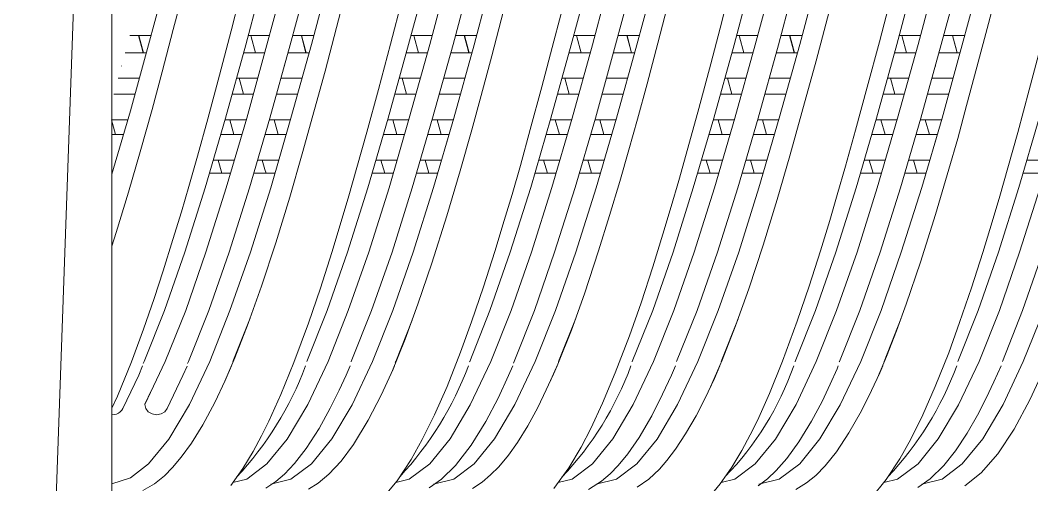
# Model space of a CAD drawing. Header units: millimetres. Extents: x 4229 to 8429, y -1187 to 1783.
# Drawn here: x 6416.81 to 6461.32, y -443.54 to -423.1 of the extents above; entities that cross this region are included whole.
import ezdxf

# ---------------------------------------------------------------- set-up
doc = ezdxf.new("R2010")
doc.units = ezdxf.units.MM

msp = doc.modelspace()

# ---------------------------------------------------------------- linework, layer by layer
at = {"linetype": 'Continuous', "lineweight": 5}
for p, q in [((6422.735, -319.838), (6416.807, -489.592)), ((6420.843, -417.422), (6420.843, -429.879)), ((6423.349, -420.832), (6422.458, -424.175)), ((6427.626, -420.832), (6426.735, -424.175)), ((6428.557, -420.832), (6427.666, -424.175)), ((6429.58, -420.832), (6428.689, -424.175)), ((6430.515, -420.828), (6429.624, -424.17)), ((6434.792, -420.828), (6433.9, -424.17)), ((6435.723, -420.828), (6434.831, -424.17)), ((6436.746, -420.828), (6435.855, -424.17)), ((6437.681, -420.823), (6436.778, -424.179)), ((6441.958, -420.823), (6441.055, -424.179)), ((6442.889, -420.823), (6441.986, -424.179)), ((6443.912, -420.823), (6443.009, -424.179)), ((6444.835, -420.832), (6443.944, -424.175)), ((6449.112, -420.832), (6448.22, -424.175)), ((6450.043, -420.832), (6449.151, -424.175)), ((6451.066, -420.832), (6450.174, -424.175)), ((6452.001, -420.828), (6451.109, -424.17)), ((6456.277, -420.828), (6455.386, -424.17)), ((6457.208, -420.828), (6456.317, -424.17)), ((6458.232, -420.828), (6457.34, -424.17)), ((6459.166, -420.823), (6458.263, -424.179)), ((6424.078, -421.434), (6423.542, -423.5)), ((6431.268, -421.345), (6430.732, -423.417)), ((6459.965, -421.156), (6459.422, -423.235)), ((6426.089, -423.561), (6426.593, -421.61)), ((6447.605, -423.442), (6448.011, -421.869)), ((6433.101, -424.151), (6433.616, -422.17)), ((6440.293, -424.019), (6440.814, -422.024)), ((6445.396, -422.081), (6444.871, -424.102)), ((6452.532, -422.205), (6451.829, -424.88)), ((6454.614, -424.049), (6455.127, -422.071)), ((6438.08, -422.688), (6437.557, -424.67)), ((6459.422, -423.235), (6458.909, -425.17)), ((6423.542, -423.5), (6423.051, -425.373)), ((6425.578, -425.519), (6426.089, -423.561)), ((6430.732, -423.417), (6430.222, -425.334)), ((6447.196, -425.018), (6447.605, -423.442)), ((6421.631, -423.777), (6422.559, -423.777)), ((6421.631, -423.777), (6422.555, -423.777)), ((6422.458, -424.175), (6421.656, -427.087)), ((6422.018, -423.777), (6422.145, -424.254)), ((6422.022, -423.777), (6422.226, -424.526)), ((6426.735, -424.175), (6425.843, -427.402)), ((6427.666, -424.175), (6426.774, -427.402)), ((6426.837, -423.777), (6427.767, -423.777)), ((6426.97, -423.835), (6426.955, -423.777)), ((6427.16, -424.526), (6426.97, -423.835)), ((6428.689, -424.175), (6427.798, -427.402)), ((6429.624, -424.17), (6428.721, -427.411)), ((6428.792, -423.777), (6429.72, -423.777)), ((6428.792, -423.777), (6429.716, -423.777)), ((6429.178, -423.777), (6429.306, -424.254)), ((6429.183, -423.777), (6429.387, -424.526)), ((6432.569, -426.149), (6433.101, -424.151)), ((6433.9, -424.17), (6432.997, -427.411)), ((6434.831, -424.17), (6433.929, -427.411)), ((6434.005, -423.777), (6434.936, -423.777)), ((6434.139, -423.835), (6434.123, -423.777)), ((6434.329, -424.526), (6434.139, -423.835)), ((6435.855, -424.17), (6434.952, -427.411)), ((6436.778, -424.179), (6435.887, -427.406)), ((6435.96, -423.777), (6436.885, -423.777)), ((6435.961, -423.777), (6436.889, -423.777)), ((6436.347, -423.777), (6436.474, -424.254)), ((6436.351, -423.777), (6436.556, -424.526)), ((6439.762, -426.022), (6440.293, -424.019)), ((6441.055, -424.179), (6440.163, -427.406)), ((6441.986, -424.179), (6441.094, -427.406)), ((6441.163, -423.777), (6442.093, -423.777)), ((6441.296, -423.835), (6441.281, -423.777)), ((6441.486, -424.526), (6441.296, -423.835)), ((6443.009, -424.179), (6442.117, -427.406)), ((6443.944, -424.175), (6443.052, -427.402)), ((6443.118, -423.777), (6444.046, -423.777)), ((6443.118, -423.777), (6444.042, -423.777)), ((6443.505, -423.777), (6443.632, -424.254)), ((6443.509, -423.777), (6443.713, -424.526)), ((6444.871, -424.102), (6444.398, -425.89)), ((6448.22, -424.175), (6447.329, -427.402)), ((6449.151, -424.175), (6448.26, -427.402)), ((6448.323, -423.777), (6449.253, -423.777)), ((6448.456, -423.835), (6448.44, -423.777)), ((6448.646, -424.526), (6448.456, -423.835)), ((6450.174, -424.175), (6449.283, -427.402)), ((6451.109, -424.17), (6450.206, -427.411)), ((6450.277, -423.777), (6451.202, -423.777)), ((6450.278, -423.777), (6451.206, -423.777)), ((6450.664, -423.777), (6450.791, -424.254)), ((6450.668, -423.777), (6450.873, -424.526)), ((6454.083, -426.045), (6454.614, -424.049)), ((6455.386, -424.17), (6454.483, -427.411)), ((6456.317, -424.17), (6455.414, -427.411)), ((6455.49, -423.777), (6456.421, -423.777)), ((6455.624, -423.835), (6455.608, -423.777)), ((6455.814, -424.526), (6455.624, -423.835)), ((6457.34, -424.17), (6456.437, -427.411)), ((6458.263, -424.179), (6457.372, -427.406)), ((6457.445, -423.777), (6458.37, -423.777)), ((6457.446, -423.777), (6458.374, -423.777)), ((6457.832, -423.777), (6457.959, -424.254)), ((6457.836, -423.777), (6458.041, -424.526)), ((6461.208, -426.167), (6461.735, -424.182)), ((6422.355, -424.526), (6421.427, -424.526)), ((6422.349, -424.526), (6421.429, -424.526)), ((6422.145, -424.254), (6422.219, -424.526)), ((6427.561, -424.526), (6426.634, -424.526)), ((6429.516, -424.526), (6428.588, -424.526)), ((6429.51, -424.526), (6428.59, -424.526)), ((6429.306, -424.254), (6429.38, -424.526)), ((6434.729, -424.526), (6433.802, -424.526)), ((6436.684, -424.526), (6435.757, -424.526)), ((6436.679, -424.526), (6435.758, -424.526)), ((6436.474, -424.254), (6436.549, -424.526)), ((6441.887, -424.526), (6440.96, -424.526)), ((6443.842, -424.526), (6442.914, -424.526)), ((6443.836, -424.526), (6442.916, -424.526)), ((6443.632, -424.254), (6443.706, -424.526)), ((6449.046, -424.526), (6448.119, -424.526)), ((6451.001, -424.526), (6450.074, -424.526)), ((6450.996, -424.526), (6450.075, -424.526)), ((6450.791, -424.254), (6450.866, -424.526)), ((6456.214, -424.526), (6455.287, -424.526)), ((6458.169, -424.526), (6457.242, -424.526)), ((6458.164, -424.526), (6457.243, -424.526)), ((6457.959, -424.254), (6458.034, -424.526)), ((6437.557, -424.67), (6437.089, -426.412)), ((6446.67, -426.987), (6447.196, -425.018)), ((6451.829, -424.88), (6451.209, -427.162)), ((6421.265, -425.117), (6421.265, -425.107)), ((6423.051, -425.373), (6422.606, -427.02)), ((6425.061, -427.44), (6425.578, -425.519)), ((6428.426, -425.117), (6428.426, -425.107)), ((6430.222, -425.334), (6429.759, -427.033)), ((6435.595, -425.117), (6435.595, -425.107)), ((6442.752, -425.117), (6442.752, -425.107)), ((6449.912, -425.117), (6449.912, -425.107)), ((6457.08, -425.117), (6457.08, -425.107)), ((6458.909, -425.17), (6458.455, -426.855)), ((6421.117, -425.652), (6422.047, -425.652)), ((6421.265, -425.652), (6422.04, -425.652)), ((6426.323, -425.652), (6427.25, -425.652)), ((6426.444, -425.652), (6426.636, -426.354)), ((6428.278, -425.652), (6429.208, -425.652)), ((6428.426, -425.652), (6429.201, -425.652)), ((6433.492, -425.652), (6434.419, -425.652)), ((6433.612, -425.652), (6433.805, -426.354)), ((6435.446, -425.652), (6436.376, -425.652)), ((6435.595, -425.652), (6436.37, -425.652)), ((6440.649, -425.652), (6441.576, -425.652)), ((6440.77, -425.652), (6440.962, -426.354)), ((6442.604, -425.652), (6443.534, -425.652)), ((6442.752, -425.652), (6443.527, -425.652)), ((6444.398, -425.89), (6443.972, -427.453)), ((6447.809, -425.652), (6448.736, -425.652)), ((6447.93, -425.652), (6448.122, -426.354)), ((6449.763, -425.652), (6450.693, -425.652)), ((6449.912, -425.652), (6450.687, -425.652)), ((6454.977, -425.652), (6455.904, -425.652)), ((6455.097, -425.652), (6455.29, -426.354)), ((6456.931, -425.652), (6457.861, -425.652)), ((6457.08, -425.652), (6457.855, -425.652)), ((6421.855, -426.354), (6420.921, -426.354)), ((6421.847, -426.354), (6421.265, -426.354)), ((6427.057, -426.354), (6426.128, -426.354)), ((6429.016, -426.354), (6428.082, -426.354)), ((6429.008, -426.354), (6428.426, -426.354)), ((6432.057, -428.025), (6432.569, -426.149)), ((6434.225, -426.354), (6433.297, -426.354)), ((6436.184, -426.354), (6435.251, -426.354)), ((6436.177, -426.354), (6435.595, -426.354)), ((6437.089, -426.412), (6436.679, -427.917)), ((6439.253, -427.914), (6439.762, -426.022)), ((6441.383, -426.354), (6440.454, -426.354)), ((6443.342, -426.354), (6442.408, -426.354)), ((6443.334, -426.354), (6442.752, -426.354)), ((6448.542, -426.354), (6447.614, -426.354)), ((6450.502, -426.354), (6449.568, -426.354)), ((6450.494, -426.354), (6449.912, -426.354)), ((6453.566, -427.941), (6454.083, -426.045)), ((6455.71, -426.354), (6454.782, -426.354)), ((6457.669, -426.354), (6456.736, -426.354)), ((6457.662, -426.354), (6457.08, -426.354)), ((6460.706, -428.032), (6461.208, -426.167)), ((6458.455, -426.855), (6458.06, -428.298)), ((6421.656, -427.087), (6420.843, -429.879)), ((6422.606, -427.02), (6422.083, -428.886)), ((6429.759, -427.033), (6429.216, -428.975)), ((6446.19, -428.726), (6446.67, -426.987)), ((6451.209, -427.162), (6450.674, -429.07)), ((6421.001, -428.123), (6420.82, -427.48)), ((6420.843, -427.48), (6421.534, -427.48)), ((6421.265, -427.48), (6421.527, -427.48)), ((6424.604, -429.082), (6425.061, -427.44)), ((6425.843, -427.402), (6424.94, -430.471)), ((6425.816, -427.48), (6426.739, -427.48)), ((6426.774, -427.402), (6425.871, -430.471)), ((6426.213, -428.123), (6426.028, -427.48)), ((6427.798, -427.402), (6426.895, -430.471)), ((6427.769, -427.48), (6428.695, -427.48)), ((6428.721, -427.411), (6427.829, -430.467)), ((6428.162, -428.123), (6427.98, -427.48)), ((6428.426, -427.48), (6428.688, -427.48)), ((6432.997, -427.411), (6432.106, -430.467)), ((6432.984, -427.48), (6433.908, -427.48)), ((6433.929, -427.411), (6433.037, -430.467)), ((6433.382, -428.123), (6433.197, -427.48)), ((6434.952, -427.411), (6434.06, -430.467)), ((6434.938, -427.48), (6435.863, -427.48)), ((6435.887, -427.406), (6434.995, -430.463)), ((6435.33, -428.123), (6435.149, -427.48)), ((6435.595, -427.48), (6435.856, -427.48)), ((6440.163, -427.406), (6439.272, -430.463)), ((6440.142, -427.48), (6441.065, -427.48)), ((6441.094, -427.406), (6440.203, -430.463)), ((6440.539, -428.123), (6440.354, -427.48)), ((6442.117, -427.406), (6441.226, -430.463)), ((6442.095, -427.48), (6443.021, -427.48)), ((6443.052, -427.402), (6442.149, -430.471)), ((6442.488, -428.123), (6442.306, -427.48)), ((6442.752, -427.48), (6443.014, -427.48)), ((6443.972, -427.453), (6443.591, -428.808)), ((6447.329, -427.402), (6446.426, -430.471)), ((6447.301, -427.48), (6448.225, -427.48)), ((6448.26, -427.402), (6447.357, -430.471)), ((6447.699, -428.123), (6447.514, -427.48)), ((6449.283, -427.402), (6448.38, -430.471)), ((6449.255, -427.48), (6450.181, -427.48)), ((6450.206, -427.411), (6449.315, -430.467)), ((6449.647, -428.123), (6449.466, -427.48)), ((6449.912, -427.48), (6450.174, -427.48)), ((6454.483, -427.411), (6453.592, -430.467)), ((6454.469, -427.48), (6455.393, -427.48)), ((6455.414, -427.411), (6454.523, -430.467)), ((6454.867, -428.123), (6454.682, -427.48)), ((6456.437, -427.411), (6455.546, -430.467)), ((6456.423, -427.48), (6457.348, -427.48)), ((6457.372, -427.406), (6456.481, -430.463)), ((6456.815, -428.123), (6456.634, -427.48)), ((6457.08, -427.48), (6457.341, -427.48)), ((6461.649, -427.406), (6460.757, -430.463)), ((6421.347, -428.123), (6420.843, -428.123)), ((6421.342, -428.123), (6421.265, -428.123)), ((6426.553, -428.123), (6425.637, -428.123)), ((6428.508, -428.123), (6427.59, -428.123)), ((6428.503, -428.123), (6428.426, -428.123)), ((6431.622, -429.58), (6432.057, -428.025)), ((6433.722, -428.123), (6432.805, -428.123)), ((6435.676, -428.123), (6434.759, -428.123)), ((6435.672, -428.123), (6435.595, -428.123)), ((6436.679, -427.917), (6436.168, -429.732)), ((6438.815, -429.493), (6439.253, -427.914)), ((6440.879, -428.123), (6439.963, -428.123)), ((6442.834, -428.123), (6441.916, -428.123)), ((6442.829, -428.123), (6442.752, -428.123)), ((6448.039, -428.123), (6447.122, -428.123)), ((6449.993, -428.123), (6449.076, -428.123)), ((6449.989, -428.123), (6449.912, -428.123)), ((6453.125, -429.52), (6453.566, -427.941)), ((6455.207, -428.123), (6454.29, -428.123)), ((6457.161, -428.123), (6456.244, -428.123)), ((6457.157, -428.123), (6457.08, -428.123)), ((6460.274, -429.587), (6460.706, -428.032)), ((6421.265, -428.425), (6421.265, -428.434)), ((6428.426, -428.425), (6428.426, -428.434)), ((6435.595, -428.425), (6435.595, -428.434)), ((6442.752, -428.425), (6442.752, -428.434)), ((6449.912, -428.425), (6449.912, -428.434)), ((6457.08, -428.425), (6457.08, -428.434)), ((6458.06, -428.298), (6457.676, -429.653)), ((6422.083, -428.886), (6421.566, -430.663)), ((6424.221, -430.421), (6424.604, -429.082)), ((6429.216, -428.975), (6428.664, -430.889)), ((6443.591, -428.808), (6443.189, -430.198)), ((6445.784, -430.154), (6446.19, -428.726)), ((6450.674, -429.07), (6450.122, -430.982)), ((6425.303, -429.249), (6426.228, -429.249)), ((6425.511, -429.249), (6425.683, -429.823)), ((6427.258, -429.249), (6428.181, -429.249)), ((6427.459, -429.249), (6427.577, -429.663)), ((6432.472, -429.249), (6433.397, -429.249)), ((6432.68, -429.249), (6432.851, -429.823)), ((6434.427, -429.249), (6435.349, -429.249)), ((6434.628, -429.249), (6434.746, -429.663)), ((6438.448, -430.77), (6438.815, -429.493)), ((6439.629, -429.249), (6440.554, -429.249)), ((6439.838, -429.249), (6440.009, -429.823)), ((6441.584, -429.249), (6442.507, -429.249)), ((6441.785, -429.249), (6441.903, -429.663)), ((6446.789, -429.249), (6447.714, -429.249)), ((6446.997, -429.249), (6447.168, -429.823)), ((6448.744, -429.249), (6449.666, -429.249)), ((6448.945, -429.249), (6449.063, -429.663)), ((6452.763, -430.789), (6453.125, -429.52)), ((6453.957, -429.249), (6454.882, -429.249)), ((6454.165, -429.249), (6454.336, -429.823)), ((6455.912, -429.249), (6456.834, -429.249)), ((6456.113, -429.249), (6456.231, -429.663)), ((6461.113, -429.249), (6462.038, -429.249)), ((6420.843, -429.879), (6420.843, -433.189)), ((6426.062, -429.823), (6425.133, -429.823)), ((6428.013, -429.823), (6427.087, -429.823)), ((6427.577, -429.663), (6427.626, -429.823)), ((6431.267, -430.827), (6431.622, -429.58)), ((6433.231, -429.823), (6432.301, -429.823)), ((6435.181, -429.823), (6434.256, -429.823)), ((6434.746, -429.663), (6434.794, -429.823)), ((6436.168, -429.732), (6435.579, -431.713)), ((6440.388, -429.823), (6439.459, -429.823)), ((6442.339, -429.823), (6441.413, -429.823)), ((6441.903, -429.663), (6441.952, -429.823)), ((6447.548, -429.823), (6446.618, -429.823)), ((6449.498, -429.823), (6448.573, -429.823)), ((6449.063, -429.663), (6449.111, -429.823)), ((6454.716, -429.823), (6453.786, -429.823)), ((6456.666, -429.823), (6455.741, -429.823)), ((6456.231, -429.663), (6456.279, -429.823)), ((6457.676, -429.653), (6457.086, -431.643)), ((6459.912, -430.846), (6460.274, -429.587)), ((6461.872, -429.823), (6460.943, -429.823)), ((6423.897, -431.525), (6424.221, -430.421)), ((6443.189, -430.198), (6442.743, -431.692)), ((6445.45, -431.298), (6445.784, -430.154)), ((6421.566, -430.663), (6421.029, -432.435)), ((6424.94, -430.471), (6424.049, -433.305)), ((6425.871, -430.471), (6424.98, -433.305)), ((6426.895, -430.471), (6426.003, -433.305)), ((6427.829, -430.467), (6426.938, -433.301)), ((6428.664, -430.889), (6428.053, -432.895)), ((6430.935, -431.961), (6431.267, -430.827)), ((6432.106, -430.467), (6431.215, -433.301)), ((6433.037, -430.467), (6432.146, -433.301)), ((6434.06, -430.467), (6433.169, -433.301)), ((6434.995, -430.463), (6434.092, -433.308)), ((6438.11, -431.91), (6438.448, -430.77)), ((6439.272, -430.463), (6438.369, -433.308)), ((6440.203, -430.463), (6439.3, -433.308)), ((6441.226, -430.463), (6440.323, -433.308)), ((6442.149, -430.471), (6441.258, -433.305)), ((6446.426, -430.471), (6445.535, -433.305)), ((6447.357, -430.471), (6446.466, -433.305)), ((6448.38, -430.471), (6447.489, -433.305)), ((6449.315, -430.467), (6448.424, -433.301)), ((6452.435, -431.911), (6452.763, -430.789)), ((6453.592, -430.467), (6452.7, -433.301)), ((6454.523, -430.467), (6453.631, -433.301)), ((6455.546, -430.467), (6454.654, -433.301)), ((6456.481, -430.463), (6455.578, -433.308)), ((6459.576, -431.977), (6459.912, -430.846)), ((6460.757, -430.463), (6459.854, -433.308)), ((6461.688, -430.463), (6460.785, -433.308)), ((6445.084, -432.519), (6445.45, -431.298)), ((6450.122, -430.982), (6449.504, -433.004)), ((6423.529, -432.747), (6423.897, -431.525)), ((6435.579, -431.713), (6434.924, -433.783)), ((6442.743, -431.692), (6442.259, -433.251)), ((6457.086, -431.643), (6456.421, -433.748)), ((6430.52, -433.322), (6430.935, -431.961)), ((6437.693, -433.269), (6438.11, -431.91)), ((6452.027, -433.251), (6452.435, -431.911)), ((6459.161, -433.325), (6459.576, -431.977)), ((6421.029, -432.435), (6420.841, -433.034)), ((6444.642, -433.952), (6445.084, -432.519)), ((6420.843, -433.032), (6420.843, -440.18)), ((6423.101, -434.126), (6423.529, -432.747)), ((6428.053, -432.895), (6427.425, -434.806)), ((6449.504, -433.004), (6448.872, -434.919)), ((6424.049, -433.305), (6423.158, -435.867)), ((6424.98, -433.305), (6424.089, -435.867)), ((6426.003, -433.305), (6425.112, -435.867)), ((6426.938, -433.301), (6426.035, -435.874)), ((6430.017, -434.883), (6430.52, -433.322)), ((6431.215, -433.301), (6430.312, -435.874)), ((6432.146, -433.301), (6431.243, -435.874)), ((6433.169, -433.301), (6432.266, -435.874)), ((6434.092, -433.308), (6433.201, -435.87)), ((6437.194, -434.826), (6437.693, -433.269)), ((6438.369, -433.308), (6437.477, -435.87)), ((6439.3, -433.308), (6438.409, -435.87)), ((6440.323, -433.308), (6439.432, -435.87)), ((6441.258, -433.305), (6440.367, -435.867)), ((6442.259, -433.251), (6441.637, -435.14)), ((6445.535, -433.305), (6444.643, -435.867)), ((6446.466, -433.305), (6445.574, -435.867)), ((6447.489, -433.305), (6446.597, -435.867)), ((6448.424, -433.301), (6447.521, -435.874)), ((6451.532, -434.795), (6452.027, -433.251)), ((6452.7, -433.301), (6451.797, -435.874)), ((6453.631, -433.301), (6452.728, -435.874)), ((6454.654, -433.301), (6453.752, -435.874)), ((6455.578, -433.308), (6454.686, -435.87)), ((6458.666, -434.868), (6459.161, -433.325)), ((6459.854, -433.308), (6458.963, -435.87)), ((6460.785, -433.308), (6459.894, -435.87)), ((6461.809, -433.308), (6460.917, -435.87)), ((6434.924, -433.783), (6434.31, -435.597)), ((6444.126, -435.535), (6444.642, -433.952)), ((6456.421, -433.748), (6455.797, -435.594)), ((6422.706, -435.339), (6423.101, -434.126)), ((6427.425, -434.806), (6426.84, -436.45)), ((6429.49, -436.423), (6430.017, -434.883)), ((6436.671, -436.372), (6437.194, -434.826)), ((6451.002, -436.347), (6451.532, -434.795)), ((6458.147, -436.4), (6458.666, -434.868)), ((6422.239, -436.688), (6422.706, -435.339)), ((6441.637, -435.14), (6441.062, -436.733)), ((6448.872, -434.919), (6448.287, -436.553)), ((6434.31, -435.597), (6433.749, -437.132)), ((6443.617, -436.985), (6444.126, -435.535)), ((6455.797, -435.594), (6455.373, -436.769)), ((6423.158, -435.867), (6422.255, -438.123)), ((6424.089, -435.867), (6423.186, -438.123)), ((6425.112, -435.867), (6424.209, -438.123)), ((6426.035, -435.874), (6425.144, -438.12)), ((6426.926, -436.208), (6426.167, -438.12)), ((6430.312, -435.874), (6429.42, -438.12)), ((6431.243, -435.874), (6430.351, -438.12)), ((6432.266, -435.874), (6431.375, -438.12)), ((6433.201, -435.87), (6432.309, -438.117)), ((6437.477, -435.87), (6436.586, -438.117)), ((6438.409, -435.87), (6437.517, -438.117)), ((6439.432, -435.87), (6438.54, -438.117)), ((6440.367, -435.867), (6439.464, -438.123)), ((6444.643, -435.867), (6443.74, -438.123)), ((6445.574, -435.867), (6444.671, -438.123)), ((6446.597, -435.867), (6445.694, -438.123)), ((6447.521, -435.874), (6446.629, -438.12)), ((6451.797, -435.874), (6450.906, -438.12)), ((6452.728, -435.874), (6451.837, -438.12)), ((6453.752, -435.874), (6452.86, -438.12)), ((6454.686, -435.87), (6453.795, -438.117)), ((6455.573, -436.215), (6454.818, -438.117)), ((6458.963, -435.87), (6458.072, -438.117)), ((6459.894, -435.87), (6459.003, -438.117)), ((6460.917, -435.87), (6460.026, -438.117)), ((6461.852, -435.867), (6460.949, -438.123)), ((6426.84, -436.45), (6426.255, -437.956)), ((6428.85, -438.157), (6429.49, -436.423)), ((6434.053, -436.301), (6433.333, -438.117)), ((6436.187, -437.712), (6436.671, -436.372)), ((6441.237, -436.249), (6440.487, -438.123)), ((6448.401, -436.234), (6447.652, -438.12)), ((6448.287, -436.553), (6447.702, -438.051)), ((6450.358, -438.098), (6451.002, -436.347)), ((6457.667, -437.729), (6458.147, -436.4)), ((6421.697, -438.138), (6422.239, -436.688)), ((6441.062, -436.733), (6440.461, -438.24)), ((6442.993, -438.617), (6443.617, -436.985)), ((6455.373, -436.769), (6454.931, -437.899)), ((6433.749, -437.132), (6433.157, -438.581)), ((6426.255, -437.956), (6425.817, -438.986)), ((6435.591, -439.215), (6436.187, -437.712)), ((6454.931, -437.899), (6454.527, -438.84)), ((6457.073, -439.223), (6457.667, -437.729)), ((6421.083, -439.636), (6421.697, -438.138)), ((6422.025, -438.716), (6422.195, -438.314)), ((6422.255, -438.123), (6422.219, -438.2)), ((6423.186, -438.123), (6422.294, -440.016)), ((6423.969, -438.738), (6424.147, -438.317)), ((6424.209, -438.123), (6424.172, -438.202)), ((6425.144, -438.12), (6424.252, -440.014)), ((6425.83, -438.959), (6426.111, -438.311)), ((6428.28, -439.567), (6428.85, -438.157)), ((6430.351, -438.12), (6429.46, -440.014)), ((6431.148, -438.713), (6431.319, -438.31)), ((6431.375, -438.12), (6431.37, -438.129)), ((6432.309, -438.117), (6431.407, -440.019)), ((6432.689, -439.598), (6433.216, -438.453)), ((6433.216, -438.453), (6433.276, -438.304)), ((6433.333, -438.117), (6433.31, -438.165)), ((6436.586, -438.117), (6436.581, -438.129)), ((6437.517, -438.117), (6436.614, -440.019)), ((6438.297, -438.739), (6438.484, -438.301)), ((6438.54, -438.117), (6438.509, -438.184)), ((6439.464, -438.123), (6438.572, -440.016)), ((6440.461, -438.24), (6440.09, -439.081)), ((6440.275, -438.676), (6440.431, -438.314)), ((6443.74, -438.123), (6443.735, -438.135)), ((6444.671, -438.123), (6443.78, -440.016)), ((6445.465, -438.716), (6445.639, -438.314)), ((6446.629, -438.12), (6445.738, -440.014)), ((6447.702, -438.051), (6447.184, -439.235)), ((6447.358, -438.864), (6447.597, -438.312)), ((6449.785, -439.522), (6450.358, -438.098)), ((6450.906, -438.12), (6450.904, -438.125)), ((6451.837, -438.12), (6450.946, -440.014)), ((6452.452, -439.116), (6452.753, -438.437)), ((6452.753, -438.437), (6452.805, -438.311)), ((6452.86, -438.12), (6452.852, -438.138)), ((6453.795, -438.117), (6452.892, -440.019)), ((6454.628, -438.62), (6454.762, -438.308)), ((6459.003, -438.117), (6458.1, -440.019)), ((6459.658, -439.014), (6459.97, -438.31)), ((6460.949, -438.123), (6460.058, -440.016)), ((6421.323, -440.189), (6422.025, -438.716)), ((6423.277, -440.189), (6423.969, -438.738)), ((6430.841, -439.384), (6431.148, -438.713)), ((6437.834, -439.725), (6438.297, -438.739)), ((6439.957, -439.371), (6440.275, -438.676)), ((6442.43, -439.953), (6442.993, -438.617)), ((6445.075, -439.559), (6445.465, -438.716)), ((6446.95, -439.733), (6447.358, -438.864)), ((6454.273, -439.393), (6454.628, -438.62)), ((6461.237, -439.798), (6461.722, -438.761)), ((6425.375, -439.914), (6425.83, -438.959)), ((6435.037, -440.466), (6435.591, -439.215)), ((6452.09, -439.87), (6452.452, -439.116)), ((6456.523, -440.465), (6457.073, -439.223)), ((6459.319, -439.726), (6459.658, -439.014)), ((6420.836, -440.173), (6421.083, -439.636)), ((6422.573, -439.405), (6422.295, -439.994)), ((6427.745, -440.75), (6428.28, -439.567)), ((6430.448, -440.176), (6430.841, -439.384)), ((6432.117, -440.697), (6432.689, -439.598)), ((6437.292, -440.755), (6437.834, -439.725)), ((6439.581, -440.139), (6439.957, -439.371)), ((6444.595, -440.508), (6445.075, -439.559)), ((6446.55, -440.507), (6446.95, -439.733)), ((6449.248, -440.715), (6449.785, -439.522)), ((6453.821, -440.295), (6454.273, -439.393)), ((6458.926, -440.486), (6459.319, -439.726)), ((6420.843, -440.459), (6420.843, -440.158)), ((6421.275, -440.265), (6421.324, -440.188)), ((6421.324, -440.188), (6421.324, -440.186)), ((6422.294, -440.016), (6422.333, -440.186)), ((6422.333, -440.186), (6422.444, -440.33)), ((6423.168, -440.33), (6423.279, -440.186)), ((6423.279, -440.186), (6423.28, -440.182)), ((6424.252, -440.014), (6423.349, -441.528)), ((6424.842, -440.904), (6425.375, -439.914)), ((6429.46, -440.014), (6428.557, -441.528)), ((6429.956, -441.063), (6430.448, -440.176)), ((6431.407, -440.019), (6430.515, -441.526)), ((6436.614, -440.019), (6435.723, -441.526)), ((6438.572, -440.016), (6437.681, -441.524)), ((6439.142, -440.95), (6439.581, -440.139)), ((6441.91, -441.068), (6442.43, -439.953)), ((6443.78, -440.016), (6442.889, -441.524)), ((6445.738, -440.014), (6444.835, -441.528)), ((6450.946, -440.014), (6450.043, -441.528)), ((6451.631, -440.737), (6452.09, -439.87)), ((6452.892, -440.019), (6452.001, -441.526)), ((6458.1, -440.019), (6457.208, -441.526)), ((6460.058, -440.016), (6459.166, -441.524)), ((6460.54, -441.099), (6461.237, -439.798)), ((6420.843, -440.459), (6420.944, -440.452)), ((6420.843, -440.459), (6420.843, -443.503)), ((6420.944, -440.452), (6421.041, -440.428)), ((6421.041, -440.428), (6421.131, -440.388)), ((6421.131, -440.388), (6421.21, -440.332)), ((6421.21, -440.332), (6421.275, -440.265)), ((6422.444, -440.33), (6422.61, -440.426)), ((6422.61, -440.426), (6422.806, -440.459)), ((6422.806, -440.459), (6423.002, -440.426)), ((6423.002, -440.426), (6423.168, -440.33)), ((6434.501, -441.545), (6435.037, -440.466)), ((6444.039, -441.462), (6444.595, -440.508)), ((6446.088, -441.304), (6446.55, -440.507)), ((6453.273, -441.263), (6453.821, -440.295)), ((6455.993, -441.533), (6456.523, -440.465)), ((6458.475, -441.273), (6458.926, -440.486)), ((6424.339, -441.712), (6424.842, -440.904)), ((6427.428, -441.386), (6427.745, -440.75)), ((6429.389, -441.942), (6429.956, -441.063)), ((6431.466, -441.767), (6432.117, -440.697)), ((6436.651, -441.802), (6437.292, -440.755)), ((6438.692, -441.677), (6439.142, -440.95)), ((6441.487, -441.885), (6441.91, -441.068)), ((6448.933, -441.348), (6449.248, -440.715)), ((6451.075, -441.648), (6451.631, -440.737)), ((6459.822, -442.18), (6460.54, -441.099)), ((6423.349, -441.528), (6422.458, -442.623)), ((6427.051, -442.08), (6427.428, -441.386)), ((6428.557, -441.528), (6427.666, -442.623)), ((6430.515, -441.526), (6429.624, -442.622)), ((6434.005, -442.431), (6434.501, -441.545)), ((6435.723, -441.526), (6434.831, -442.622)), ((6437.681, -441.524), (6436.778, -442.624)), ((6442.889, -441.524), (6441.986, -442.624)), ((6443.539, -442.186), (6444.039, -441.462)), ((6444.835, -441.528), (6443.944, -442.623)), ((6445.649, -441.968), (6446.088, -441.304)), ((6448.565, -442.03), (6448.933, -441.348)), ((6450.043, -441.528), (6449.151, -442.623)), ((6452.001, -441.526), (6451.109, -442.622)), ((6452.723, -442.097), (6453.273, -441.263)), ((6455.509, -442.4), (6455.993, -441.533)), ((6457.208, -441.526), (6456.317, -442.622)), ((6457.967, -442.046), (6458.475, -441.273)), ((6459.166, -441.524), (6458.263, -442.624)), ((6423.896, -442.326), (6424.339, -441.712)), ((6428.876, -442.605), (6429.389, -441.942)), ((6430.923, -442.502), (6431.466, -441.767)), ((6435.959, -442.701), (6436.651, -441.802)), ((6438.292, -442.238), (6438.692, -441.677)), ((6440.947, -442.792), (6441.487, -441.885)), ((6445.264, -442.473), (6445.649, -441.968)), ((6450.541, -442.387), (6451.075, -441.648)), ((6423.514, -442.78), (6423.896, -442.326)), ((6426.599, -442.823), (6427.051, -442.08)), ((6433.394, -443.364), (6434.005, -442.431)), ((6437.866, -442.749), (6438.292, -442.238)), ((6443.119, -442.699), (6443.539, -442.186)), ((6448.123, -442.762), (6448.565, -442.03)), ((6450.079, -442.916), (6450.541, -442.387)), ((6452.236, -442.703), (6452.723, -442.097)), ((6454.915, -443.315), (6455.509, -442.4)), ((6457.456, -442.689), (6457.967, -442.046)), ((6459.091, -443.019), (6459.822, -442.18)), ((6422.458, -442.623), (6421.656, -443.241)), ((6423.151, -443.145), (6423.514, -442.78)), ((6426.07, -443.572), (6426.599, -442.823)), ((6427.666, -442.623), (6426.774, -443.288)), ((6428.436, -443.073), (6428.876, -442.605)), ((6429.624, -442.622), (6428.721, -443.289)), ((6430.394, -443.07), (6430.923, -442.502)), ((6434.831, -442.622), (6433.929, -443.289)), ((6435.347, -443.295), (6435.959, -442.701)), ((6436.778, -442.624), (6435.887, -443.289)), ((6437.509, -443.11), (6437.866, -442.749)), ((6440.289, -443.708), (6440.947, -442.792)), ((6441.986, -442.624), (6441.094, -443.289)), ((6442.769, -443.061), (6443.119, -442.699)), ((6443.944, -442.623), (6443.052, -443.288)), ((6444.465, -443.295), (6444.935, -442.85)), ((6444.935, -442.85), (6445.264, -442.473)), ((6447.606, -443.506), (6448.123, -442.762)), ((6449.151, -442.623), (6448.26, -443.288)), ((6451.109, -442.622), (6450.206, -443.289)), ((6451.815, -443.131), (6452.236, -442.703)), ((6456.317, -442.622), (6455.414, -443.289)), ((6456.849, -443.282), (6457.456, -442.689)), ((6458.263, -442.624), (6457.372, -443.289)), ((6421.656, -443.241), (6420.843, -443.503)), ((6422.718, -443.495), (6423.151, -443.145)), ((6426.774, -443.288), (6426.164, -443.439)), ((6428.721, -443.289), (6427.829, -443.512)), ((6428.05, -443.404), (6428.436, -443.073)), ((6429.915, -443.467), (6430.394, -443.07)), ((6433.929, -443.289), (6433.333, -443.438)), ((6434.805, -443.67), (6435.347, -443.295)), ((6435.887, -443.289), (6434.995, -443.512)), ((6437.129, -443.427), (6437.509, -443.11)), ((6441.094, -443.289), (6440.48, -443.442)), ((6443.052, -443.288), (6442.151, -443.511)), ((6442.39, -443.387), (6442.769, -443.061)), ((6443.956, -443.653), (6444.465, -443.295)), ((6448.26, -443.288), (6447.653, -443.438)), ((6449.279, -443.583), (6449.686, -443.284)), ((6450.206, -443.289), (6449.315, -443.512)), ((6449.686, -443.284), (6450.079, -442.916)), ((6451.408, -443.462), (6451.815, -443.131)), ((6454.252, -444.132), (6454.915, -443.315)), ((6455.414, -443.289), (6454.814, -443.439)), ((6456.31, -443.659), (6456.849, -443.282)), ((6457.372, -443.289), (6456.481, -443.512)), ((6458.373, -443.593), (6459.091, -443.019)), ((6420.843, -443.503), (6420.843, -443.999)), ((6422.205, -443.79), (6422.718, -443.495)), ((6427.621, -443.686), (6428.05, -443.404)), ((6429.486, -443.73), (6429.915, -443.467)), ((6432.723, -444.178), (6433.394, -443.364)), ((6434.995, -443.512), (6434.994, -443.511)), ((6436.708, -443.699), (6437.129, -443.427)), ((6441.807, -443.756), (6442.39, -443.387)), ((6447.075, -444.144), (6447.606, -443.506)), ((6450.94, -443.746), (6451.408, -443.462)), ((6456.481, -443.512), (6456.479, -443.511))]:
    msp.add_line(p, q, dxfattribs=at)
for centre, radius, start, end in [((6415.578, -433.142), 14.725, 316.8915, 339.4365), ((6422.854, -433.218), 14.592, 316.902, 339.5905), ((6430.114, -433.289), 14.47, 316.703, 339.6856), ((6438.098, -433.774), 13.535, 316.0035, 340.417), ((6444.288, -433.191), 14.652, 316.9362, 339.5416)]:
    msp.add_arc(centre, radius, start, end, dxfattribs=at)

doc.saveas('drawing.dxf')
